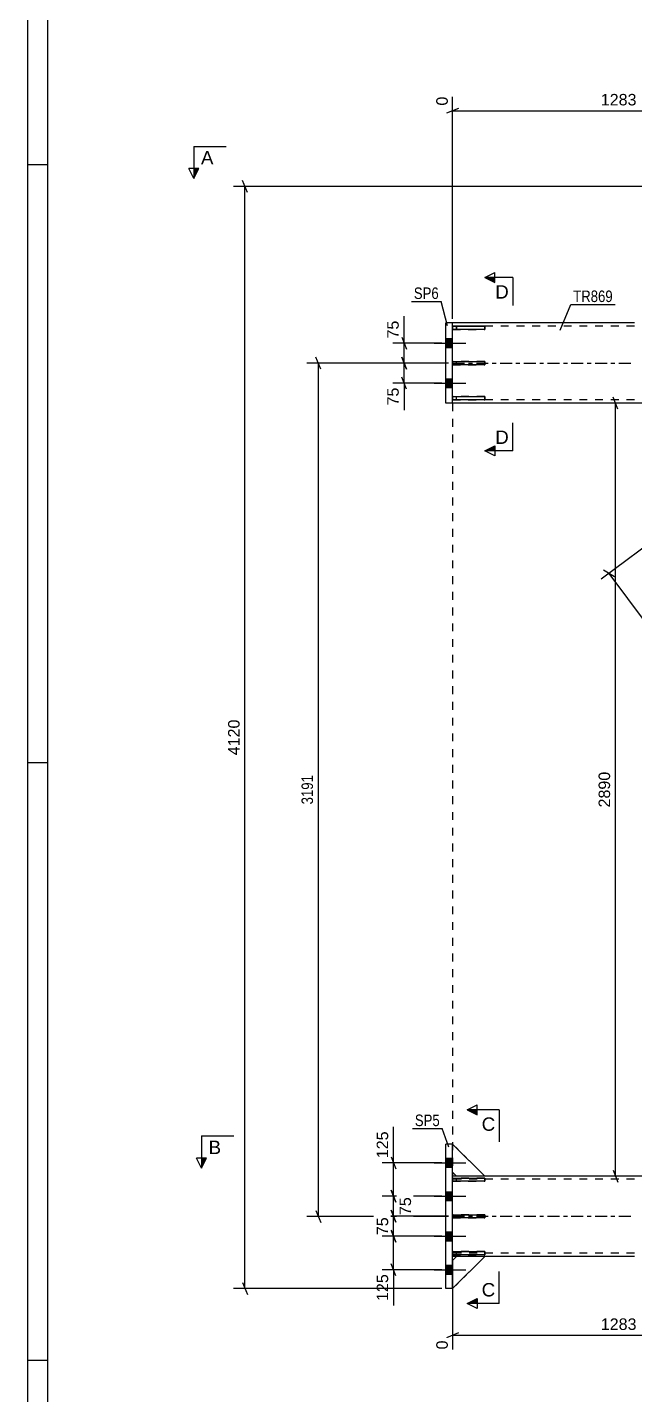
# Model space of a CAD drawing. Header units: millimetres. Extents: x -106 to 1083, y -547 to 294.
# Drawn here: x -106 to 45.4, y -257.1 to 83.7 of the extents above; entities that cross this region are included whole.
import ezdxf

# ---------------------------------------------------------------- set-up
doc = ezdxf.new("R2010")
doc.units = ezdxf.units.MM
doc.linetypes.add('DXK_LINE_DOT2', pattern=[3.9198, 1.9599, -1.9599])
doc.linetypes.add('DXK_LINE_DOT3', pattern=[5.9187, 2.979, -0.9799, 0.9799, -0.9799])
doc.styles.add('Arial', font='ARIAL.TTF', dxfattribs={"height": 0.2})
doc.styles.add('Arial Narrow', font='ARIALN.TTF', dxfattribs={"height": 0.2})

# ---------------------------------------------------------------- blocks, each defined once
blk = doc.blocks.new('Unknown-761556658-1163')
at = {"color": 5, "linetype": 'Continuous'}
for p, q in [((-106, 294.38), (-106, -546.62)), ((-101, 289.38), (-101, -541.62)), ((-101, 49.38), (-106, 49.38)), ((-101, -99.62), (-106, -99.62)), ((-101, -248.62), (-106, -248.62))]:
    blk.add_line(p, q, dxfattribs=at)
blk = doc.blocks.new('Part-761556658-1458 - 1390')
at = {"color": 2, "linetype": 'Continuous'}
for p, q in [((-1.67, -230.67), (-1.67, -194.67)), ((0, -194.67), (-1.67, -194.67)), ((0, -230.67), (0, -194.67)), ((0, -230.67), (-1.67, -230.67))]:
    blk.add_line(p, q, dxfattribs=at)
blk = doc.blocks.new('Part-761556658-1682 - 1390')
at = {"color": 2, "linetype": 'Continuous'}
for p, q in [((1, -202.67), (0, -202.67)), ((45.33, -202.67), (8, -202.67)), ((45.33, -222.67), (0, -222.67))]:
    blk.add_line(p, q, dxfattribs=at)
at = {"color": 7, "linetype": 'DXK_LINE_DOT2'}
for p, q in [((0, -222.67), (0, -202.67)), ((45.33, -203.47), (0, -203.47)), ((8, -202.67), (1, -202.67)), ((45.33, -221.87), (0, -221.87))]:
    blk.add_line(p, q, dxfattribs=at)
at = {"color": 7, "linetype": 'DXK_LINE_DOT3'}
blk.add_line((0, -212.67), (45.33, -212.67), dxfattribs=at)
blk = doc.blocks.new('Part-761556658-1473 - 1390')
at = {"color": 2, "linetype": 'Continuous'}
for p, q in [((-1.67, -10), (-1.67, 10)), ((0, 10), (-1.67, 10)), ((0, -10), (0, 10)), ((0, -10), (-1.67, -10))]:
    blk.add_line(p, q, dxfattribs=at)
blk = doc.blocks.new('Part-761556658-1679 - 1390')
at = {"color": 2, "linetype": 'Continuous'}
for p, q in [((45.33, 10), (0, 10)), ((45.33, -10), (0, -10))]:
    blk.add_line(p, q, dxfattribs=at)
at = {"color": 7, "linetype": 'DXK_LINE_DOT2'}
for p, q in [((0, -10), (0, 10)), ((45.33, 9.2), (0, 9.2)), ((45.33, -9.2), (0, -9.2))]:
    blk.add_line(p, q, dxfattribs=at)
at = {"color": 7, "linetype": 'DXK_LINE_DOT3'}
blk.add_line((0, 0), (45.33, 0), dxfattribs=at)
blk = doc.blocks.new('Part-761556658-1683 - 1390')
at = {"color": 2, "linetype": 'Continuous'}
for p, q in [((0, 0.4), (8, 0.4)), ((0, 0.4), (0, -0.4)), ((8, 0.4), (8, -0.4)), ((8, -0.4), (0, -0.4))]:
    blk.add_line(p, q, dxfattribs=at)
at = {"color": 7, "linetype": 'DXK_LINE_DOT2'}
blk.add_line((1, -0.4), (1, 0.4), dxfattribs=at)
blk = doc.blocks.new('Part-761556658-1684 - 1390')
at = {"color": 2, "linetype": 'Continuous'}
for p, q in [((0, 9.17), (8, 9.17)), ((0, 9.17), (0, 8.37)), ((8, 8.37), (0, 8.37)), ((8, 9.17), (8, 8.37))]:
    blk.add_line(p, q, dxfattribs=at)
at = {"color": 7, "linetype": 'DXK_LINE_DOT2'}
blk.add_line((1, 8.37), (1, 9.17), dxfattribs=at)
blk = doc.blocks.new('Part-761556658-1685 - 1390')
at = {"color": 2, "linetype": 'Continuous'}
for p, q in [((0, -9.17), (0, -8.37)), ((0, -8.37), (8, -8.37)), ((8, -9.17), (0, -9.17)), ((8, -8.37), (8, -9.17))]:
    blk.add_line(p, q, dxfattribs=at)
at = {"color": 7, "linetype": 'DXK_LINE_DOT2'}
blk.add_line((1, -9.17), (1, -8.37), dxfattribs=at)
blk = doc.blocks.new('Part-761556658-1686 - 1390')
at = {"color": 7, "linetype": 'DXK_LINE_DOT2'}
for p, q in [((8, 0.4), (0, 0.4)), ((0, 0.4), (0, -0.4)), ((1, -0.4), (1, 0.4)), ((8, -0.4), (8, 0.4)), ((0, -0.4), (8, -0.4))]:
    blk.add_line(p, q, dxfattribs=at)
blk = doc.blocks.new('Part-761556658-1800 - 1390')
at = {"color": 2, "linetype": 'Continuous'}
for p, q in [((0, -203.95), (0, -203.15)), ((0, -203.15), (8, -203.15)), ((8, -203.95), (0, -203.95)), ((8, -203.15), (8, -203.95))]:
    blk.add_line(p, q, dxfattribs=at)
at = {"color": 7, "linetype": 'DXK_LINE_DOT2'}
blk.add_line((1, -203.95), (1, -203.15), dxfattribs=at)
blk = doc.blocks.new('Part-761556658-1687 - 1390')
at = {"color": 7, "linetype": 'DXK_LINE_DOT2'}
for p, q in [((8, 9.17), (0, 9.17)), ((0, 9.17), (0, 8.37)), ((0, 8.37), (8, 8.37)), ((1, 9.17), (1, 8.37)), ((8, 8.37), (8, 9.17))]:
    blk.add_line(p, q, dxfattribs=at)
blk = doc.blocks.new('Part-761556658-1688 - 1390')
at = {"color": 7, "linetype": 'DXK_LINE_DOT2'}
for p, q in [((8, -8.37), (0, -8.37)), ((0, -8.37), (0, -9.17)), ((0, -9.17), (8, -9.17)), ((1, -9.17), (1, -8.37)), ((8, -9.17), (8, -8.37))]:
    blk.add_line(p, q, dxfattribs=at)
blk = doc.blocks.new('Part-761556658-1691 - 1390')
at = {"color": 7, "linetype": 'DXK_LINE_DOT2'}
for p, q in [((1, -222.71), (0, -223.71)), ((0, -230.71), (8, -222.71)), ((0, -223.71), (0, -230.71)), ((8, -222.71), (1, -222.71))]:
    blk.add_line(p, q, dxfattribs=at)
blk = doc.blocks.new('Part-761556658-1694 - 1390')
at = {"color": 2, "linetype": 'Continuous'}
for p, q in [((0, -223.71), (1, -222.71)), ((0, -230.71), (8, -222.71)), ((8, -222.71), (1, -222.71)), ((0, -230.67), (0, -230.71))]:
    blk.add_line(p, q, dxfattribs=at)
at = {"color": 7, "linetype": 'DXK_LINE_DOT2'}
blk.add_line((0, -230.71), (0, -223.71), dxfattribs=at)
blk = doc.blocks.new('Part-761556658-1697 - 1390')
at = {"color": 7, "linetype": 'DXK_LINE_DOT2'}
for p, q in [((0, -201.67), (0, -194.67)), ((0, -194.67), (8, -202.67)), ((1, -202.67), (0, -201.67)), ((8, -202.67), (1, -202.67))]:
    blk.add_line(p, q, dxfattribs=at)
blk = doc.blocks.new('Part-761556658-1700 - 1390')
at = {"color": 2, "linetype": 'Continuous'}
for p, q in [((0, -194.67), (8, -202.67)), ((1, -202.67), (0, -201.67)), ((8, -202.67), (1, -202.67))]:
    blk.add_line(p, q, dxfattribs=at)
at = {"color": 7, "linetype": 'DXK_LINE_DOT2'}
blk.add_line((0, -201.67), (0, -194.67), dxfattribs=at)
blk = doc.blocks.new('Bolt-761556658-1756 - 1390')
at = {"linetype": 'Continuous'}
for points in [[(-1.67, -198.23), (-1.67, -200.43), (0, -200.43), (0, -198.23)], [(-1.67, -198.23), (-1.67, -200.43), (0, -200.43), (0, -198.23)], [(-1.67, -198.23), (-1.67, -200.43), (0, -200.43), (0, -198.23)], [(-1.67, -206.57), (-1.67, -208.77), (0, -208.77), (0, -206.57)], [(-1.67, -206.57), (-1.67, -208.77), (0, -208.77), (0, -206.57)], [(-1.67, -216.57), (-1.67, -218.77), (0, -218.77), (0, -216.57)], [(-1.67, -216.57), (-1.67, -218.77), (0, -218.77), (0, -216.57)], [(-1.67, -224.9), (-1.67, -227.1), (0, -227.1), (0, -224.9)], [(-1.67, -224.9), (-1.67, -227.1), (0, -227.1), (0, -224.9)], [(-1.67, -224.9), (-1.67, -227.1), (0, -227.1), (0, -224.9)]]:
    blk.add_hatch(color=1, dxfattribs=at).paths.add_polyline_path(points)
at = {"color": 1, "linetype": 'Continuous'}
for p, q in [((-4.6, -199.33), (3.33, -199.33)), ((-4.6, -199.33), (3.33, -199.33)), ((-4.6, -199.33), (3.33, -199.33)), ((-1.67, -198.23), (0, -198.23)), ((-1.67, -198.23), (0, -198.23)), ((-1.67, -198.23), (0, -198.23)), ((-1.67, -200.43), (0, -200.43)), ((-1.67, -200.43), (0, -200.43)), ((-1.67, -200.43), (0, -200.43)), ((-4.6, -207.67), (3.33, -207.67)), ((-4.6, -207.67), (3.33, -207.67)), ((-1.67, -206.57), (0, -206.57)), ((-1.67, -206.57), (0, -206.57)), ((-1.67, -208.77), (0, -208.77)), ((-1.67, -208.77), (0, -208.77)), ((-4.6, -217.67), (3.33, -217.67)), ((-4.6, -217.67), (3.33, -217.67)), ((-1.67, -216.57), (0, -216.57)), ((-1.67, -216.57), (0, -216.57)), ((-1.67, -218.77), (0, -218.77)), ((-1.67, -218.77), (0, -218.77)), ((-1.67, -224.9), (0, -224.9)), ((-1.67, -224.9), (0, -224.9)), ((-1.67, -224.9), (0, -224.9)), ((-4.6, -226), (3.33, -226)), ((-4.6, -226), (3.33, -226)), ((-4.6, -226), (3.33, -226)), ((-1.67, -227.1), (0, -227.1)), ((-1.67, -227.1), (0, -227.1)), ((-1.67, -227.1), (0, -227.1))]:
    blk.add_line(p, q, dxfattribs=at)
blk = doc.blocks.new('Bolt-761556658-1757 - 1390')
at = {"linetype": 'Continuous'}
for points in [[(-1.67, 6.1), (-1.67, 3.9), (0, 3.9), (0, 6.1)], [(-1.67, 6.1), (-1.67, 3.9), (0, 3.9), (0, 6.1)], [(-1.67, -3.9), (-1.67, -6.1), (0, -6.1), (0, -3.9)], [(-1.67, -3.9), (-1.67, -6.1), (0, -6.1), (0, -3.9)]]:
    blk.add_hatch(color=1, dxfattribs=at).paths.add_polyline_path(points)
at = {"color": 1, "linetype": 'Continuous'}
for p, q in [((-4.6, 5), (3.33, 5)), ((-4.6, 5), (3.33, 5)), ((-1.67, 6.1), (0, 6.1)), ((-1.67, 6.1), (0, 6.1)), ((-1.67, 3.9), (0, 3.9)), ((-1.67, 3.9), (0, 3.9)), ((-4.6, -5), (3.33, -5)), ((-4.6, -5), (3.33, -5)), ((-1.67, -3.9), (0, -3.9)), ((-1.67, -3.9), (0, -3.9)), ((-1.67, -6.1), (0, -6.1)), ((-1.67, -6.1), (0, -6.1))]:
    blk.add_line(p, q, dxfattribs=at)
blk = doc.blocks.new('Part-761556658-1797 - 1390')
at = {"color": 7, "linetype": 'DXK_LINE_DOT2'}
for p, q in [((8, -203.15), (0, -203.15)), ((0, -203.15), (0, -203.95)), ((0, -203.95), (8, -203.95)), ((1, -203.95), (1, -203.15)), ((8, -203.95), (8, -203.15))]:
    blk.add_line(p, q, dxfattribs=at)
blk = doc.blocks.new('Part-761556658-1798 - 1390')
at = {"color": 7, "linetype": 'DXK_LINE_DOT2'}
for p, q in [((8, -212.31), (0, -212.31)), ((0, -212.31), (0, -213.11)), ((0, -213.11), (8, -213.11)), ((1, -213.11), (1, -212.31)), ((8, -213.11), (8, -212.31))]:
    blk.add_line(p, q, dxfattribs=at)
blk = doc.blocks.new('Part-761556658-1799 - 1390')
at = {"color": 7, "linetype": 'DXK_LINE_DOT2'}
for p, q in [((8, -221.48), (0, -221.48)), ((0, -221.48), (0, -222.28)), ((1, -222.28), (1, -221.48)), ((8, -222.28), (8, -221.48)), ((0, -222.28), (8, -222.28))]:
    blk.add_line(p, q, dxfattribs=at)
blk = doc.blocks.new('Part-761556658-1801 - 1390')
at = {"color": 2, "linetype": 'Continuous'}
for p, q in [((0, -213.11), (0, -212.31)), ((0, -212.31), (8, -212.31)), ((8, -213.11), (0, -213.11)), ((8, -212.31), (8, -213.11))]:
    blk.add_line(p, q, dxfattribs=at)
at = {"color": 7, "linetype": 'DXK_LINE_DOT2'}
blk.add_line((1, -213.11), (1, -212.31), dxfattribs=at)
blk = doc.blocks.new('Part-761556658-1802 - 1390')
at = {"color": 2, "linetype": 'Continuous'}
for p, q in [((0, -222.28), (0, -221.48)), ((0, -221.48), (8, -221.48)), ((8, -221.48), (8, -222.28)), ((8, -222.28), (0, -222.28))]:
    blk.add_line(p, q, dxfattribs=at)
at = {"color": 7, "linetype": 'DXK_LINE_DOT2'}
blk.add_line((1, -222.28), (1, -221.48), dxfattribs=at)
blk = doc.blocks.new('Line-761556658-20372 - 1390')
at = {"color": 1, "linetype": 'DXK_LINE_DOT2'}
blk.add_line((0, -10), (0, -202.67), dxfattribs=at)
blk = doc.blocks.new('StraightDimension-761556658-21043 - 1390')
at = {"color": 7, "linetype": 'Continuous'}
for p, q in [((-2.67, -199.33), (-17.56, -199.33)), ((-15.31, -197.83), (-14.11, -200.83)), ((-14.71, -207.67), (-14.71, -199.33)), ((-2.67, -207.67), (-17.56, -207.67)), ((-14.11, -209.17), (-15.31, -206.17))]:
    blk.add_line(p, q, dxfattribs=at)
at = {"color": 0}
blk.add_wipeout([(-15.46, -190.94), (-19.66, -190.94), (-19.66, -198.81), (-15.46, -198.81)], dxfattribs=at)
at = {"color": 7, "linetype": 'Continuous'}
blk.add_line((-14.71, -199.33), (-14.71, -190.41), dxfattribs=at)
blk.add_line((-14.71, -199.33), (-14.71, -190.41), dxfattribs=at)
at = {"color": 3, "style": 'Arial'}
blk.add_text('125', height=2.865, rotation=90.0002, dxfattribs=at).set_placement((-16.06, -198.21))
blk = doc.blocks.new('StraightDimension-761556658-20617 - 1390')
at = {"color": 7, "linetype": 'Continuous'}
for p, q in [((82.77, -9), (82.77, 73.08)), ((0, 11), (0, 66.4)), ((1.5, 63.48), (-1.5, 62.28)), ((0, 62.88), (82.77, 62.88)), ((81.27, 62.28), (84.27, 63.48))]:
    blk.add_line(p, q, dxfattribs=at)
at = {"color": 0, "linetype": 'Continuous'}
for points in [[(82.17, 73.68), (77.97, 73.68), (77.97, 63.58), (82.17, 63.58)], [(-0.6, 67), (-4.8, 67), (-4.8, 63.58), (-0.6, 63.58)]]:
    blk.add_wipeout(points, dxfattribs=at)
at = {"color": 0}
blk.add_wipeout([(46.43, 63.63), (46.43, 67.83), (36.34, 67.83), (36.34, 63.63)], dxfattribs=at)
at = {"color": 3, "linetype": 'Continuous', "style": 'Arial'}
for s, height, p in [('1283', 2.865, (81.57, 64.18)), ('0', 2.87, (-1.2, 64.18))]:
    blk.add_text(s, height=height, rotation=90.0002, dxfattribs=at).set_placement(p)
at = {"color": 3, "style": 'Arial'}
blk.add_text('1283', height=2.865, dxfattribs=at).set_placement((36.94, 64.23))
blk = doc.blocks.new('StraightDimension-761556658-20352 - 1390')
at = {"color": 7, "linetype": 'Continuous'}
for p, q in [((-2.67, 5), (-14.93, 5)), ((-12.68, 6.5), (-11.48, 3.5)), ((-12.08, 0), (-12.08, 5)), ((-1, 0), (-14.93, 0)), ((-11.48, -1.5), (-12.68, 1.5))]:
    blk.add_line(p, q, dxfattribs=at)
at = {"color": 0}
blk.add_wipeout([(-12.83, 11.17), (-17.03, 11.17), (-17.03, 5.52), (-12.83, 5.52)], dxfattribs=at)
at = {"color": 7, "linetype": 'Continuous'}
blk.add_line((-12.08, 5), (-12.08, 11.7), dxfattribs=at)
blk.add_line((-12.08, 5), (-12.08, 11.7), dxfattribs=at)
at = {"color": 3, "style": 'Arial'}
blk.add_text('75', height=2.865, rotation=90.0002, dxfattribs=at).set_placement((-13.43, 6.12))
blk = doc.blocks.new('StraightDimension-761556658-2843 - 1390')
at = {"color": 7, "linetype": 'Continuous'}
for p, q in [((-1, 0), (-36.3, 0)), ((-32.85, -1.5), (-34.05, 1.5)), ((-33.45, -212.71), (-33.45, 0)), ((-34.05, -211.21), (-32.85, -214.21)), ((-1, -212.71), (-36.3, -212.71))]:
    blk.add_line(p, q, dxfattribs=at)
at = {"color": 0}
blk.add_wipeout([(-34.2, -102.1), (-38.4, -102.1), (-38.4, -110.61), (-34.2, -110.61)], dxfattribs=at)
at = {"color": 3, "style": 'Arial Narrow'}
blk.add_text('3191', height=2.863, rotation=90.0002, dxfattribs=at).set_placement((-34.8, -110.01))
blk = doc.blocks.new('StraightDimension-761556658-20353 - 1390')
at = {"color": 7, "linetype": 'Continuous'}
for p, q in [((-1, 0), (-14.93, 0)), ((-12.68, 1.5), (-11.48, -1.5)), ((-12.08, -5), (-12.08, 0)), ((-2.67, -5), (-14.93, -5)), ((-11.48, -6.5), (-12.68, -3.5))]:
    blk.add_line(p, q, dxfattribs=at)
at = {"color": 0}
blk.add_wipeout([(-12.83, -5.53), (-17.03, -5.53), (-17.03, -11.17), (-12.83, -11.17)], dxfattribs=at)
at = {"color": 7, "linetype": 'Continuous'}
blk.add_line((-12.08, -5), (-12.08, -11.7), dxfattribs=at)
blk.add_line((-12.08, -5), (-12.08, -11.7), dxfattribs=at)
at = {"color": 3, "style": 'Arial'}
blk.add_text('75', height=2.865, rotation=90.0002, dxfattribs=at).set_placement((-13.43, -10.57))
blk = doc.blocks.new('StraightDimension-761556658-21599 - 1390')
at = {"color": 7, "linetype": 'Continuous'}
for p, q in [((90.76, -13.87), (37.03, -53.88)), ((40.33, -53.29), (37.58, -51.6)), ((38.96, -52.45), (109.33, -146.97)), ((161.14, -108.39), (107.4, -148.4)), ((107.95, -146.12), (110.7, -147.81))]:
    blk.add_line(p, q, dxfattribs=at)
at = {"color": 0}
blk.add_wipeout([(77.76, -103.31), (81.13, -100.8), (75.1, -92.7), (71.73, -95.21)], dxfattribs=at)
at = {"color": 3, "style": 'Arial'}
blk.add_text('1768', height=2.865, rotation=-53.3309, dxfattribs=at).set_placement((72.57, -95.33))
blk = doc.blocks.new('StraightDimension-761556658-20793 - 1390')
at = {"color": 7, "linetype": 'Continuous'}
for p, q in [((82.77, -203.67), (82.77, -252.55)), ((0, -223.71), (0, -245.88)), ((1.5, -241.76), (-1.5, -242.96)), ((81.27, -242.96), (84.27, -241.76)), ((0, -242.36), (82.77, -242.36))]:
    blk.add_line(p, q, dxfattribs=at)
at = {"color": 0}
blk.add_wipeout([(46.43, -241.61), (46.43, -237.41), (36.34, -237.41), (36.34, -241.61)], dxfattribs=at)
at = {"color": 0, "linetype": 'Continuous'}
for points in [[(-0.6, -243.06), (-4.8, -243.06), (-4.8, -246.48), (-0.6, -246.48)], [(82.17, -243.06), (77.97, -243.06), (77.97, -253.15), (82.17, -253.15)]]:
    blk.add_wipeout(points, dxfattribs=at)
at = {"color": 3, "style": 'Arial'}
blk.add_text('1283', height=2.865, dxfattribs=at).set_placement((36.94, -241.01))
at = {"color": 3, "linetype": 'Continuous', "style": 'Arial'}
for s, height, p in [('0', 2.87, (-1.2, -245.88)), ('1283', 2.865, (81.57, -252.55))]:
    blk.add_text(s, height=height, rotation=90.0002, dxfattribs=at).set_placement(p)
blk = doc.blocks.new('StraightDimension-761556658-21044 - 1390')
at = {"color": 7, "linetype": 'Continuous'}
for p, q in [((-2.67, -207.67), (-17.11, -207.67)), ((-15.31, -206.17), (-14.11, -209.17)), ((-14.71, -212.67), (-14.71, -207.67)), ((-14.11, -214.17), (-15.31, -211.17)), ((-1, -212.67), (-17.11, -212.67))]:
    blk.add_line(p, q, dxfattribs=at)
at = {"color": 0}
blk.add_wipeout([(-9.76, -207.34), (-13.96, -207.34), (-13.96, -212.99), (-9.76, -212.99)], dxfattribs=at)
at = {"color": 3, "style": 'Arial'}
blk.add_text('75', height=2.865, rotation=90.0002, dxfattribs=at).set_placement((-10.36, -212.39))
blk = doc.blocks.new('StraightDimension-761556658-21045 - 1390')
at = {"color": 7, "linetype": 'Continuous'}
for p, q in [((-15.31, -211.17), (-14.11, -214.17)), ((-1, -212.67), (-17.56, -212.67)), ((-14.71, -217.67), (-14.71, -212.67)), ((-2.67, -217.67), (-17.56, -217.67)), ((-14.11, -219.17), (-15.31, -216.17))]:
    blk.add_line(p, q, dxfattribs=at)
at = {"color": 0}
blk.add_wipeout([(-15.46, -212.34), (-19.66, -212.34), (-19.66, -217.99), (-15.46, -217.99)], dxfattribs=at)
at = {"color": 3, "style": 'Arial'}
blk.add_text('75', height=2.865, rotation=90.0002, dxfattribs=at).set_placement((-16.06, -217.39))
blk = doc.blocks.new('StraightDimension-761556658-21046 - 1390')
at = {"color": 7, "linetype": 'Continuous'}
for p, q in [((-2.67, -217.67), (-17.56, -217.67)), ((-15.31, -216.17), (-14.11, -219.17)), ((-14.71, -226), (-14.71, -217.67)), ((-14.11, -227.5), (-15.31, -224.5)), ((-2.67, -226), (-17.56, -226))]:
    blk.add_line(p, q, dxfattribs=at)
at = {"color": 0}
blk.add_wipeout([(-15.46, -226.52), (-19.66, -226.52), (-19.66, -234.4), (-15.46, -234.4)], dxfattribs=at)
at = {"color": 7, "linetype": 'Continuous'}
blk.add_line((-14.71, -226), (-14.71, -234.92), dxfattribs=at)
blk.add_line((-14.71, -226), (-14.71, -234.92), dxfattribs=at)
at = {"color": 3, "style": 'Arial'}
blk.add_text('125', height=2.865, rotation=90.0002, dxfattribs=at).set_placement((-16.06, -233.8))
blk = doc.blocks.new('StraightDimension-761556658-21405 - 1390')
at = {"color": 7, "linetype": 'Continuous'}
for p, q in [((81.77, -10), (37.76, -10)), ((41.21, -11.5), (40.01, -8.5)), ((40.61, -202.67), (40.61, -10)), ((81.77, -202.67), (37.76, -202.67)), ((40.01, -201.17), (41.21, -204.17))]:
    blk.add_line(p, q, dxfattribs=at)
at = {"color": 0}
blk.add_wipeout([(39.86, -101.29), (35.66, -101.29), (35.66, -111.38), (39.86, -111.38)], dxfattribs=at)
at = {"color": 3, "style": 'Arial'}
blk.add_text('2890', height=2.865, rotation=90.0002, dxfattribs=at).set_placement((39.26, -110.78))
blk = doc.blocks.new('StraightDimension-761556658-21870 - 1390')
at = {"color": 7, "linetype": 'Continuous'}
for p, q in [((-51.15, 42.53), (-52.35, 45.53)), ((156.74, 44.03), (-54.6, 44.03)), ((-51.75, -230.67), (-51.75, 44.03)), ((-2.67, -230.67), (-54.6, -230.67)), ((-52.35, -229.17), (-51.15, -232.17))]:
    blk.add_line(p, q, dxfattribs=at)
at = {"color": 0}
blk.add_wipeout([(-52.5, -88.27), (-56.7, -88.27), (-56.7, -98.37), (-52.5, -98.37)], dxfattribs=at)
at = {"color": 3, "style": 'Arial'}
blk.add_text('4120', height=2.865, rotation=90.0002, dxfattribs=at).set_placement((-53.1, -97.77))
blk = doc.blocks.new('Mark-761556658-1454 - 1390')
at = {"color": 0}
blk.add_wipeout([(-3.2, -190.2), (-3.2, -187.2), (-9.41, -187.2), (-9.41, -190.2)], dxfattribs=at)
blk.add_wipeout([(-3.2, -190.2), (-3.2, -187.2), (-9.41, -187.2), (-9.41, -190.2)], dxfattribs=at)
at = {"color": 30, "linetype": 'Continuous'}
for p in [(-10.01, -190.8), (-0.95, -195.42)]:
    blk.add_line(p, (-2.6, -190.8), dxfattribs=at)
at = {"color": 3, "style": 'Arial Narrow'}
blk.add_text('SP5', height=2.863, dxfattribs=at).set_placement((-9.41, -190.2))
blk = doc.blocks.new('Mark-761556658-1469 - 1390')
at = {"color": 0}
blk.add_wipeout([(-3.45, 15.98), (-3.45, 18.98), (-9.66, 18.98), (-9.66, 15.98)], dxfattribs=at)
blk.add_wipeout([(-3.45, 15.98), (-3.45, 18.98), (-9.66, 18.98), (-9.66, 15.98)], dxfattribs=at)
at = {"color": 30, "linetype": 'Continuous'}
for p in [(-10.26, 15.38), (-1.31, 9.32)]:
    blk.add_line(p, (-2.85, 15.38), dxfattribs=at)
at = {"color": 3, "style": 'Arial Narrow'}
blk.add_text('SP6', height=2.863, dxfattribs=at).set_placement((-9.66, 15.98))
blk = doc.blocks.new('Mark-761556658-1675 - 1390')
at = {"color": 0}
blk.add_wipeout([(39.92, 15.22), (39.92, 18.22), (30.06, 18.22), (30.06, 15.22)], dxfattribs=at)
blk.add_wipeout([(39.92, 15.22), (39.92, 18.22), (30.06, 18.22), (30.06, 15.22)], dxfattribs=at)
at = {"color": 30, "linetype": 'Continuous'}
for p, q in [((26.8, 8.23), (29.46, 14.62)), ((29.46, 14.62), (40.52, 14.62))]:
    blk.add_line(p, q, dxfattribs=at)
at = {"color": 3, "style": 'Arial Narrow'}
blk.add_text('TR869', height=2.863, dxfattribs=at).set_placement((30.06, 15.22))
blk = doc.blocks.new('SectionMark-761556658-3259 - 1390')
at = {"color": 6, "linetype": 'Continuous'}
for p, q in [((3.62, -186.13), (6.12, -184.88)), ((11.62, -186.13), (3.62, -186.13)), ((11.62, -234.42), (3.62, -234.42)), ((6.12, -235.67), (3.62, -234.42))]:
    blk.add_line(p, q, dxfattribs=at)
at = {"color": 0, "linetype": 'Continuous'}
for points in [[(10.62, -191.38), (10.62, -187.88), (7.25, -187.88), (7.25, -191.38)], [(10.62, -232.67), (10.62, -229.17), (7.25, -229.17), (7.25, -232.67)]]:
    blk.add_wipeout(points, dxfattribs=at)
at = {"linetype": 'Continuous'}
for points in [[(6.12, -186.13), (6.12, -187.38), (3.62, -186.13)], [(6.12, -233.17), (6.12, -234.42), (3.62, -234.42)]]:
    blk.add_hatch(color=6, dxfattribs=at).paths.add_polyline_path(points)
at = {"color": 6, "linetype": 'Continuous'}
for p, q in [((3.62, -186.13), (6.12, -187.38)), ((6.12, -187.38), (6.12, -184.88)), ((11.62, -186.13), (11.62, -194.13)), ((11.62, -234.42), (11.62, -226.42)), ((3.62, -234.42), (6.12, -233.17)), ((6.12, -233.17), (6.12, -235.67))]:
    blk.add_line(p, q, dxfattribs=at)
at = {"color": 3, "linetype": 'Continuous', "style": 'Arial'}
for p in [(7.25, -191.38), (7.25, -232.67)]:
    blk.add_text('C', height=3.34, dxfattribs=at).set_placement(p)
blk = doc.blocks.new('SectionMark-761556658-3261 - 1390')
at = {"color": 6, "linetype": 'Continuous'}
for p, q in [((8, 21.33), (10.5, 22.58)), ((15, 21.33), (8, 21.33)), ((15, -21.9), (8, -21.9)), ((10.5, -23.15), (8, -21.9))]:
    blk.add_line(p, q, dxfattribs=at)
at = {"color": 0, "linetype": 'Continuous'}
for points in [[(14, 16.08), (14, 19.58), (10.63, 19.58), (10.63, 16.08)], [(14, -20.15), (14, -16.65), (10.63, -16.65), (10.63, -20.15)]]:
    blk.add_wipeout(points, dxfattribs=at)
at = {"linetype": 'Continuous'}
for points in [[(10.5, 21.33), (10.5, 20.08), (8, 21.33)], [(10.5, -20.65), (10.5, -21.9), (8, -21.9)]]:
    blk.add_hatch(color=6, dxfattribs=at).paths.add_polyline_path(points)
at = {"color": 6, "linetype": 'Continuous'}
for p, q in [((8, 21.33), (10.5, 20.08)), ((10.5, 20.08), (10.5, 22.58)), ((15, 21.33), (15, 14.33)), ((15, -21.9), (15, -14.9)), ((8, -21.9), (10.5, -20.65)), ((10.5, -20.65), (10.5, -23.15))]:
    blk.add_line(p, q, dxfattribs=at)
at = {"color": 3, "linetype": 'Continuous', "style": 'Arial'}
for p in [(10.63, 16.08), (10.63, -20.15)]:
    blk.add_text('D', height=3.34, dxfattribs=at).set_placement(p)
blk = doc.blocks.new('SectionMark-761556658-3289 - 1390')
at = {"color": 6, "linetype": 'Continuous'}
for p, q in [((-62.57, -192.67), (-62.57, -200.67)), ((-62.57, -200.67), (-63.82, -198.17))]:
    blk.add_line(p, q, dxfattribs=at)
at = {"color": 0, "linetype": 'Continuous'}
blk.add_wipeout([(-57.71, -197.17), (-57.71, -193.67), (-60.82, -193.67), (-60.82, -197.17)], dxfattribs=at)
at = {"linetype": 'Continuous'}
blk.add_hatch(color=6, dxfattribs=at).paths.add_polyline_path([(-62.57, -198.17), (-61.32, -198.17), (-62.57, -200.67)])
at = {"color": 6, "linetype": 'Continuous'}
for p, q in [((-62.57, -192.67), (-54.57, -192.67)), ((-61.32, -198.17), (-63.82, -198.17)), ((-62.57, -200.67), (-61.32, -198.17))]:
    blk.add_line(p, q, dxfattribs=at)
at = {"color": 3, "linetype": 'Continuous', "style": 'Arial'}
blk.add_text('B', height=3.34, dxfattribs=at).set_placement((-60.82, -197.17))
blk = doc.blocks.new('SectionMark-761556658-3291 - 1390')
at = {"color": 6, "linetype": 'Continuous'}
for p, q in [((-64.47, 54.03), (-64.47, 46.03)), ((-64.47, 46.03), (-65.72, 48.53))]:
    blk.add_line(p, q, dxfattribs=at)
at = {"color": 0, "linetype": 'Continuous'}
blk.add_wipeout([(-59.61, 49.53), (-59.61, 53.03), (-62.72, 53.03), (-62.72, 49.53)], dxfattribs=at)
at = {"linetype": 'Continuous'}
blk.add_hatch(color=6, dxfattribs=at).paths.add_polyline_path([(-64.47, 48.53), (-63.22, 48.53), (-64.47, 46.03)])
at = {"color": 6, "linetype": 'Continuous'}
for p, q in [((-64.47, 54.03), (-56.47, 54.03)), ((-63.22, 48.53), (-65.72, 48.53)), ((-64.47, 46.03), (-63.22, 48.53))]:
    blk.add_line(p, q, dxfattribs=at)
at = {"color": 3, "linetype": 'Continuous', "style": 'Arial'}
blk.add_text('A', height=3.34, dxfattribs=at).set_placement((-62.72, 49.53))

msp = doc.modelspace()

# ---------------------------------------------------------------- block references
for name in ['Unknown-761556658-1163', 'Part-761556658-1679 - 1390', 'Part-761556658-1473 - 1390', 'Part-761556658-1684 - 1390', 'Part-761556658-1687 - 1390', 'Bolt-761556658-1757 - 1390', 'Part-761556658-1683 - 1390', 'Part-761556658-1686 - 1390', 'Part-761556658-1685 - 1390', 'Part-761556658-1688 - 1390', 'Line-761556658-20372 - 1390', 'Part-761556658-1458 - 1390', 'Part-761556658-1697 - 1390', 'Part-761556658-1700 - 1390', 'Bolt-761556658-1756 - 1390', 'Part-761556658-1682 - 1390', 'Part-761556658-1800 - 1390', 'Part-761556658-1797 - 1390', 'Part-761556658-1798 - 1390', 'Part-761556658-1801 - 1390', 'Part-761556658-1799 - 1390', 'Part-761556658-1802 - 1390', 'Part-761556658-1691 - 1390', 'Part-761556658-1694 - 1390']:
    msp.add_blockref(name, (0, 0))

# ---------------------------------------------------------------- next in the draw order: block references
for name in ['StraightDimension-761556658-20617 - 1390', 'StraightDimension-761556658-21599 - 1390', 'StraightDimension-761556658-21043 - 1390']:
    msp.add_blockref(name, (0, 0))

# ---------------------------------------------------------------- next in the draw order: block references
msp.add_blockref('StraightDimension-761556658-20352 - 1390', (0, 0))

# ---------------------------------------------------------------- next in the draw order: block references
msp.add_blockref('StraightDimension-761556658-2843 - 1390', (0, 0))

# ---------------------------------------------------------------- next in the draw order: block references
for name in ['StraightDimension-761556658-20353 - 1390', 'StraightDimension-761556658-20793 - 1390']:
    msp.add_blockref(name, (0, 0))

# ---------------------------------------------------------------- next in the draw order: block references
for name in ['StraightDimension-761556658-21405 - 1390', 'StraightDimension-761556658-21044 - 1390']:
    msp.add_blockref(name, (0, 0))

# ---------------------------------------------------------------- next in the draw order: block references
msp.add_blockref('StraightDimension-761556658-21045 - 1390', (0, 0))

# ---------------------------------------------------------------- next in the draw order: block references
msp.add_blockref('StraightDimension-761556658-21046 - 1390', (0, 0))

# ---------------------------------------------------------------- next in the draw order: block references
msp.add_blockref('StraightDimension-761556658-21870 - 1390', (0, 0))

# ---------------------------------------------------------------- next in the draw order: block references
for name in ['SectionMark-761556658-3291 - 1390', 'SectionMark-761556658-3261 - 1390', 'Mark-761556658-1469 - 1390', 'Mark-761556658-1675 - 1390', 'Mark-761556658-1454 - 1390', 'SectionMark-761556658-3259 - 1390']:
    msp.add_blockref(name, (0, 0))

# ---------------------------------------------------------------- next in the draw order: block references
msp.add_blockref('SectionMark-761556658-3289 - 1390', (0, 0))

doc.saveas('drawing.dxf')
